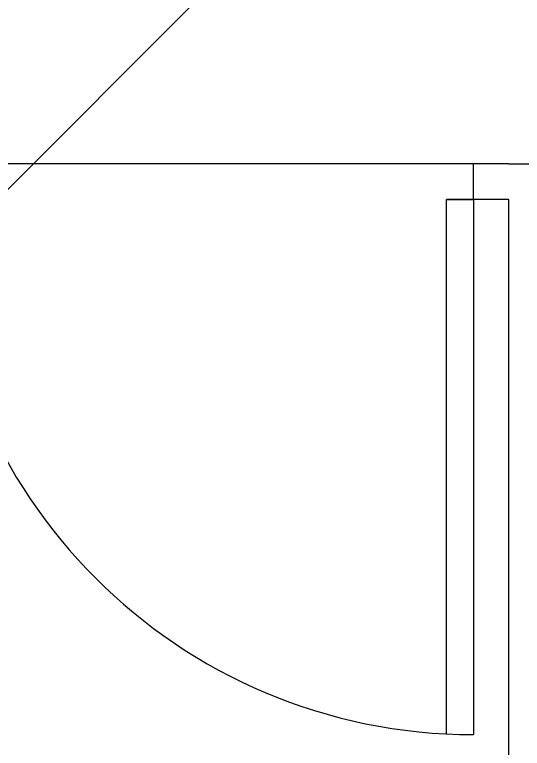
# Model space of a CAD drawing. Header units: millimetres. Extents: x 732 to 1037, y 127 to 299.
# Drawn here: x 737.923 to 738.493, y 284.572 to 285.395 of the extents above; entities that cross this region are included whole.
import ezdxf

# ---------------------------------------------------------------- set-up
doc = ezdxf.new("R2010")
doc.units = ezdxf.units.MM
doc.layers.add('I-ARQ', color=8, linetype='Continuous')

# ---------------------------------------------------------------- blocks, each defined once
blk = doc.blocks.new('A$C4CA24491')
at = {"layer": 'I-ARQ', "color": 2}
blk.add_line((0, 6.58942), (12.4561, 19.04552), dxfattribs=at)

msp = doc.modelspace()

# ---------------------------------------------------------------- linework, layer by layer
at = {"layer": 'I-ARQ'}
for p, q in [((738.43758, 285.22753), (737.83758, 285.22753)), ((738.47758, 285.22753), (738.43758, 285.22753)), ((738.43758, 285.18753), (738.43758, 285.22753)), ((738.47758, 285.22753), (738.50758, 285.22753)), ((738.47758, 285.18753), (738.40758, 285.18753)), ((738.40758, 284.58753), (738.40758, 285.18753)), ((738.40758, 285.18753), (738.43758, 285.18753)), ((738.43758, 285.18753), (738.43758, 284.58753)), ((738.47758, 283.97753), (738.47758, 285.18753))]:
    msp.add_line(p, q, dxfattribs=at)
msp.add_arc((738.43758, 285.18753), 0.6, 180, 270, dxfattribs=at)

# ---------------------------------------------------------------- block references
msp.add_blockref('A$C4CA24491', (733.63258, 274.32726))

doc.saveas('drawing.dxf')
